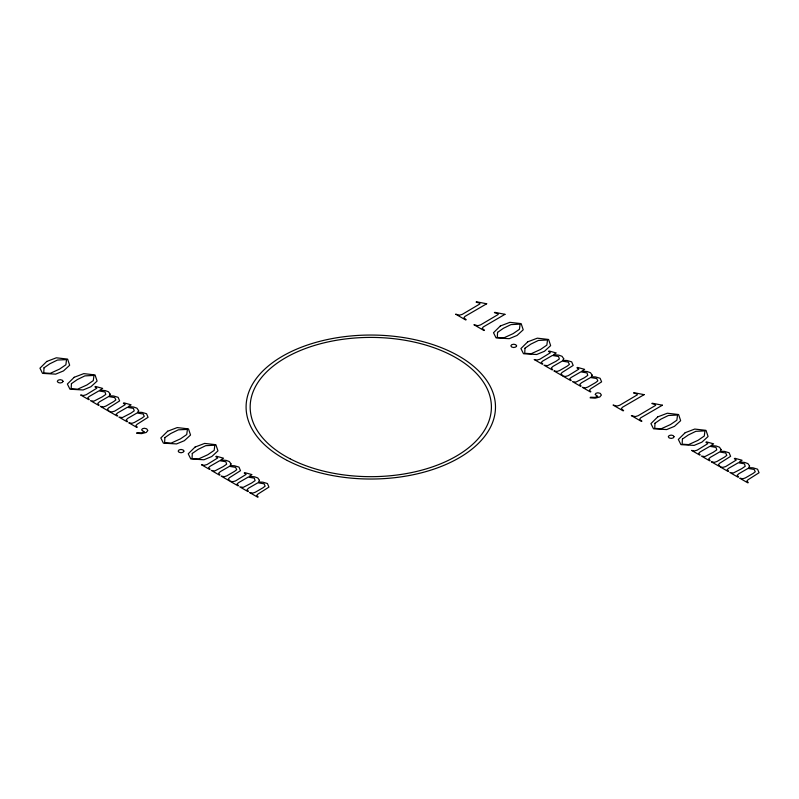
<?xml version="1.0" encoding="UTF-8"?>
<svg xmlns="http://www.w3.org/2000/svg" width="799" height="799" viewBox="0 0 799 799"><rect width="100%" height="100%" fill="white"/><g stroke="black" fill="none" stroke-linecap="round" stroke-linejoin="round"><path stroke-width="1.2" d="M44.005 367.83L43.755 372.923L50.237 373.343L59.535 369.108L65.878 364.773L66.547 359.6L57.428 360.059L49.878 363.745L44.005 367.83M71.421 383.67L71.171 388.753L77.653 389.183L86.961 384.948L93.293 380.604L93.972 375.43L84.854 375.89L77.303 379.575L71.421 383.67M164.864 437.612L164.614 442.706L171.096 443.125L180.404 438.891L186.736 434.556L187.415 429.383L178.297 429.842L170.746 433.517L164.864 437.612M192.289 453.442L192.04 458.536L198.522 458.966L207.82 454.721L214.162 450.386L214.841 445.213L205.713 445.672L198.162 449.358L192.289 453.442M497.557 332.374L497.308 337.458L503.789 337.887L513.088 333.652L519.43 329.308L520.109 324.134L510.98 324.604L503.43 328.279L497.557 332.374M524.983 348.204L524.723 353.298L531.205 353.717L540.514 349.483L546.846 345.138L547.525 339.965L538.406 340.434L530.856 344.109L524.983 348.204M654.98 423.26L654.731 428.354L661.212 428.773L670.521 424.539L676.853 420.204L677.532 415.021L668.413 415.49L660.863 419.165L654.98 423.26M682.406 439.09L682.156 444.184L688.638 444.604L697.936 440.369L704.279 436.034L704.958 430.861L695.829 431.32L688.279 435.006L682.406 439.09M486.681 303.77L464.938 316.424L463.919 317.862L466.207 319.69L465.707 319.98L455.64 314.167L459.585 315.146L462.331 314.327L479.949 303.9L479.47 303.111L476.074 302.082L476.574 301.792L486.681 303.77M504.968 314.327L483.215 326.981L482.206 328.409L484.484 330.247L483.984 330.536L473.917 324.724L477.862 325.702L480.608 324.873L498.236 314.456L497.757 313.667L494.361 312.629L494.861 312.339L504.968 314.327M644.114 394.656L622.371 407.32L621.352 408.748L623.629 410.586L623.13 410.876L613.063 405.063L617.008 406.042L619.764 405.213L637.382 394.796L636.903 393.997L633.507 392.968L634.006 392.679L644.114 394.656M662.391 405.213L640.648 417.867L639.629 419.305L641.917 421.133L641.417 421.423L631.35 415.61L635.295 416.589L638.041 415.77L655.659 405.343L655.18 404.554L651.784 403.525L652.284 403.235L662.391 405.213M110.162 394.177L109.273 395.785L113.558 395.974L118.132 397.333L119.63 400.898L108.594 407.909L107.436 409.228L108.864 410.746L108.394 411.016L100.344 406.361L103.52 406.891L105.967 406.042L113.668 401.597L115.845 399.909L114.716 397.572L108.594 396.574L99.456 401.847L97.768 403.405L99.116 405.113L98.647 405.383L90.457 400.649L93.902 401.158L102.342 396.813L105.778 394.426L105.029 391.969L98.866 390.911L89.098 396.554L87.7 397.902L89.228 399.4L88.759 399.67L80.639 394.986L83.426 395.515L86.212 394.736L96.819 388.204L94.921 386.816L95.54 386.456L102.671 388.404L99.955 390.122L105.228 390.601L108.484 391.77L110.162 394.177M138.607 410.596L137.718 412.204L142.002 412.394L146.567 413.752L148.065 417.318L137.038 424.329L135.87 425.647L137.298 427.165L136.839 427.435L128.789 422.781L131.955 423.31L134.412 422.461L142.102 418.017L144.279 416.329L143.161 413.992L137.038 412.993L127.89 418.267L126.212 419.825L127.55 421.532L127.091 421.802L118.901 417.068L122.347 417.577L130.786 413.233L134.212 410.846L133.463 408.389L127.301 407.33L117.543 412.973L116.135 414.321L117.663 415.82L117.203 416.089L109.073 411.405L111.86 411.934L114.647 411.155L125.263 404.624L123.356 403.235L123.985 402.876L131.106 404.823L128.389 406.541L133.673 407.021L136.929 408.189L138.607 410.596M231.031 463.959L230.142 465.567L234.427 465.757L238.991 467.115L240.489 470.681L229.463 477.692L228.304 479.01L229.732 480.529L229.263 480.788L221.213 476.144L224.379 476.673L226.836 475.824L234.526 471.38L236.714 469.692L235.585 467.355L229.463 466.346L220.324 471.63L218.636 473.188L219.985 474.896L219.515 475.165L211.326 470.431L214.771 470.941L223.211 466.596L226.636 464.209L225.887 461.752L219.735 460.693L209.967 466.326L208.559 467.685L210.087 469.183L209.628 469.452L201.498 464.768L204.284 465.298L207.071 464.519L217.688 457.987L215.79 456.599L216.409 456.239L223.53 458.187L220.824 459.894L226.097 460.374L229.353 461.552L231.031 463.959M259.475 480.379L258.576 481.987L262.861 482.177L267.435 483.535L268.933 487.1L257.897 494.112L256.739 495.43L258.167 496.948L257.707 497.208L249.648 492.564L252.824 493.093L255.28 492.244L262.971 487.799L265.148 486.112L264.02 483.775L257.897 482.776L248.759 488.049L247.071 489.607L248.419 491.315L247.96 491.585L239.76 486.851L243.206 487.36L251.655 483.015L255.081 480.628L254.332 478.172L248.169 477.113L238.402 482.746L237.003 484.104L238.531 485.602L238.062 485.872L229.942 481.188L232.729 481.717L235.515 480.938L246.122 474.406L244.224 473.018L244.854 472.658L251.975 474.606L249.258 476.314L254.531 476.793L257.797 477.972L259.475 480.379M563.714 358.721L562.826 360.329L567.11 360.509L571.684 361.867L573.183 365.433L562.146 372.444L560.988 373.762L562.416 375.28L561.957 375.55L553.897 370.896L557.073 371.435L559.52 370.576L567.22 366.142L569.397 364.444L568.269 362.107L562.146 361.108L553.008 366.381L551.32 367.949L552.668 369.657L552.209 369.917L544.009 365.193L547.455 365.692L555.904 361.358L559.33 358.961L558.581 356.514L552.419 355.445L542.651 361.088L541.253 362.446L542.781 363.945L542.311 364.214L534.191 359.52L536.978 360.059L539.764 359.27L550.371 352.739L548.474 351.36L549.093 351.001L556.224 352.948L553.507 354.656L558.781 355.136L562.037 356.304L563.714 358.721M592.159 375.14L591.27 376.748L595.555 376.928L600.119 378.287L601.617 381.852L590.591 388.863L589.432 390.182L590.861 391.7L590.391 391.969L582.341 387.315L585.507 387.855L587.964 386.996L595.654 382.561L597.832 380.863L596.713 378.526L590.591 377.528L581.452 382.801L579.764 384.369L581.113 386.077L580.643 386.336L572.454 381.612L575.899 382.112L584.339 377.777L587.764 375.38L587.015 372.933L580.863 371.865L571.095 377.508L569.687 378.866L571.215 380.364L570.756 380.634L562.626 375.939L565.412 376.479L568.199 375.69L578.816 369.158L576.908 367.78L577.537 367.42L584.658 369.368L581.952 371.076L587.225 371.555L590.481 372.724L592.159 375.14M721.147 449.607L720.259 451.215L724.543 451.405L729.107 452.763L730.606 456.329L719.579 463.34L718.421 464.658L719.849 466.167L719.38 466.436L711.33 461.792L714.496 462.321L716.953 461.472L724.643 457.028L726.82 455.34L725.702 452.993L719.579 451.994L710.441 457.278L708.753 458.836L710.101 460.544L709.632 460.813L701.442 456.079L704.888 456.589L713.327 452.244L716.753 449.857L716.004 447.4L709.852 446.341L700.084 451.974L698.676 453.333L700.204 454.831L699.744 455.1L691.614 450.406L694.401 450.946L697.187 450.167L707.804 443.635L705.897 442.247L706.526 441.887L713.647 443.835L710.94 445.542L716.214 446.022L719.47 447.19L721.147 449.607M749.592 466.027L748.693 467.635L752.978 467.824L757.552 469.183L759.05 472.748L748.014 479.76L746.855 481.078L748.283 482.586L747.824 482.856L739.764 478.211L742.94 478.741L745.397 477.892L753.087 473.447L755.265 471.76L754.136 469.422L748.014 468.414L738.875 473.697L737.187 475.255L738.536 476.963L738.076 477.233L729.877 472.499L733.322 473.008L741.772 468.663L745.197 466.276L744.448 463.82L738.286 462.761L728.518 468.394L727.12 469.752L728.648 471.25L728.179 471.52L720.059 466.826L722.845 467.365L725.632 466.586L736.239 460.054L734.341 458.666L734.97 458.306L742.091 460.254L739.375 461.962L744.648 462.441L747.914 463.61L749.592 466.027M144.09 431.859L141.403 432.848L136.949 432.688L136.569 433.298L141.603 433.627L146.267 432.439L147.825 430.511L146.696 428.833L144.319 428.244L142.412 428.753L141.613 429.932L144.09 431.859M597.642 396.404L594.955 397.383L590.501 397.223L590.121 397.832L595.155 398.162L599.819 396.973L601.377 395.046L600.249 393.368L597.872 392.778L595.964 393.288L595.165 394.466L597.642 396.404M63.051 381.323L62.212 382.491L60.195 382.981L58.157 382.501L57.308 381.323L58.157 380.154L60.185 379.675L62.212 380.164L63.051 381.323M183.92 451.105L183.081 452.274L181.063 452.763L179.026 452.284L178.177 451.105L179.026 449.927L181.053 449.447L183.081 449.937L183.92 451.105M516.603 345.867L515.764 347.026L513.747 347.525L511.71 347.036L510.861 345.857L511.71 344.689L513.737 344.209L515.764 344.699L516.603 345.867M674.036 436.753L673.197 437.922L671.18 438.411L669.143 437.932L668.294 436.743L669.143 435.575L671.17 435.095L673.197 435.585L674.036 436.753M46.791 361.438L39.95 368.189L42.537 373.383L55.68 374.142L63.481 370.916L69.673 365.253L67.605 359.091L56.339 357.802L46.791 361.438M74.207 377.278L67.376 384.029L69.962 389.213L83.096 389.972L90.906 386.746L97.098 381.093L95.031 374.921L83.765 373.632L74.207 377.278M167.65 431.22L160.819 437.972L163.405 443.155L176.539 443.924L184.349 440.698L190.542 435.036L188.474 428.873L177.208 427.585L167.65 431.22M195.076 447.06L188.234 453.812L190.831 458.996L203.965 459.755L211.765 456.529L217.967 450.866L215.89 444.703L204.624 443.415L195.076 447.06M500.344 325.982L493.502 332.734L496.089 337.917L509.233 338.676L517.033 335.45L523.225 329.797L521.158 323.625L509.892 322.337L500.344 325.982M527.759 341.812L520.928 348.564L523.515 353.747L536.658 354.506L544.459 351.28L550.651 345.627L548.583 339.465L537.318 338.177L527.759 341.812M657.767 416.868L650.935 423.62L653.522 428.803L666.656 429.572L674.466 426.346L680.658 420.683L678.591 414.521L667.325 413.233L657.767 416.868M685.192 432.698L678.351 439.45L680.938 444.644L694.081 445.403L701.882 442.177L708.084 436.514L706.006 430.351L694.74 429.063L685.192 432.698M287.31 460.514A124.694 71.99 0 0 0 492.743 422.042A124.694 71.99 0 0 0 332.314 338.556A124.694 71.99 0 0 0 287.31 460.514M290.037 458.766A120.619 69.633 0 0 0 488.758 421.552A120.619 69.633 0 0 0 333.573 340.803A120.619 69.633 0 0 0 290.037 458.766"/></g></svg>
